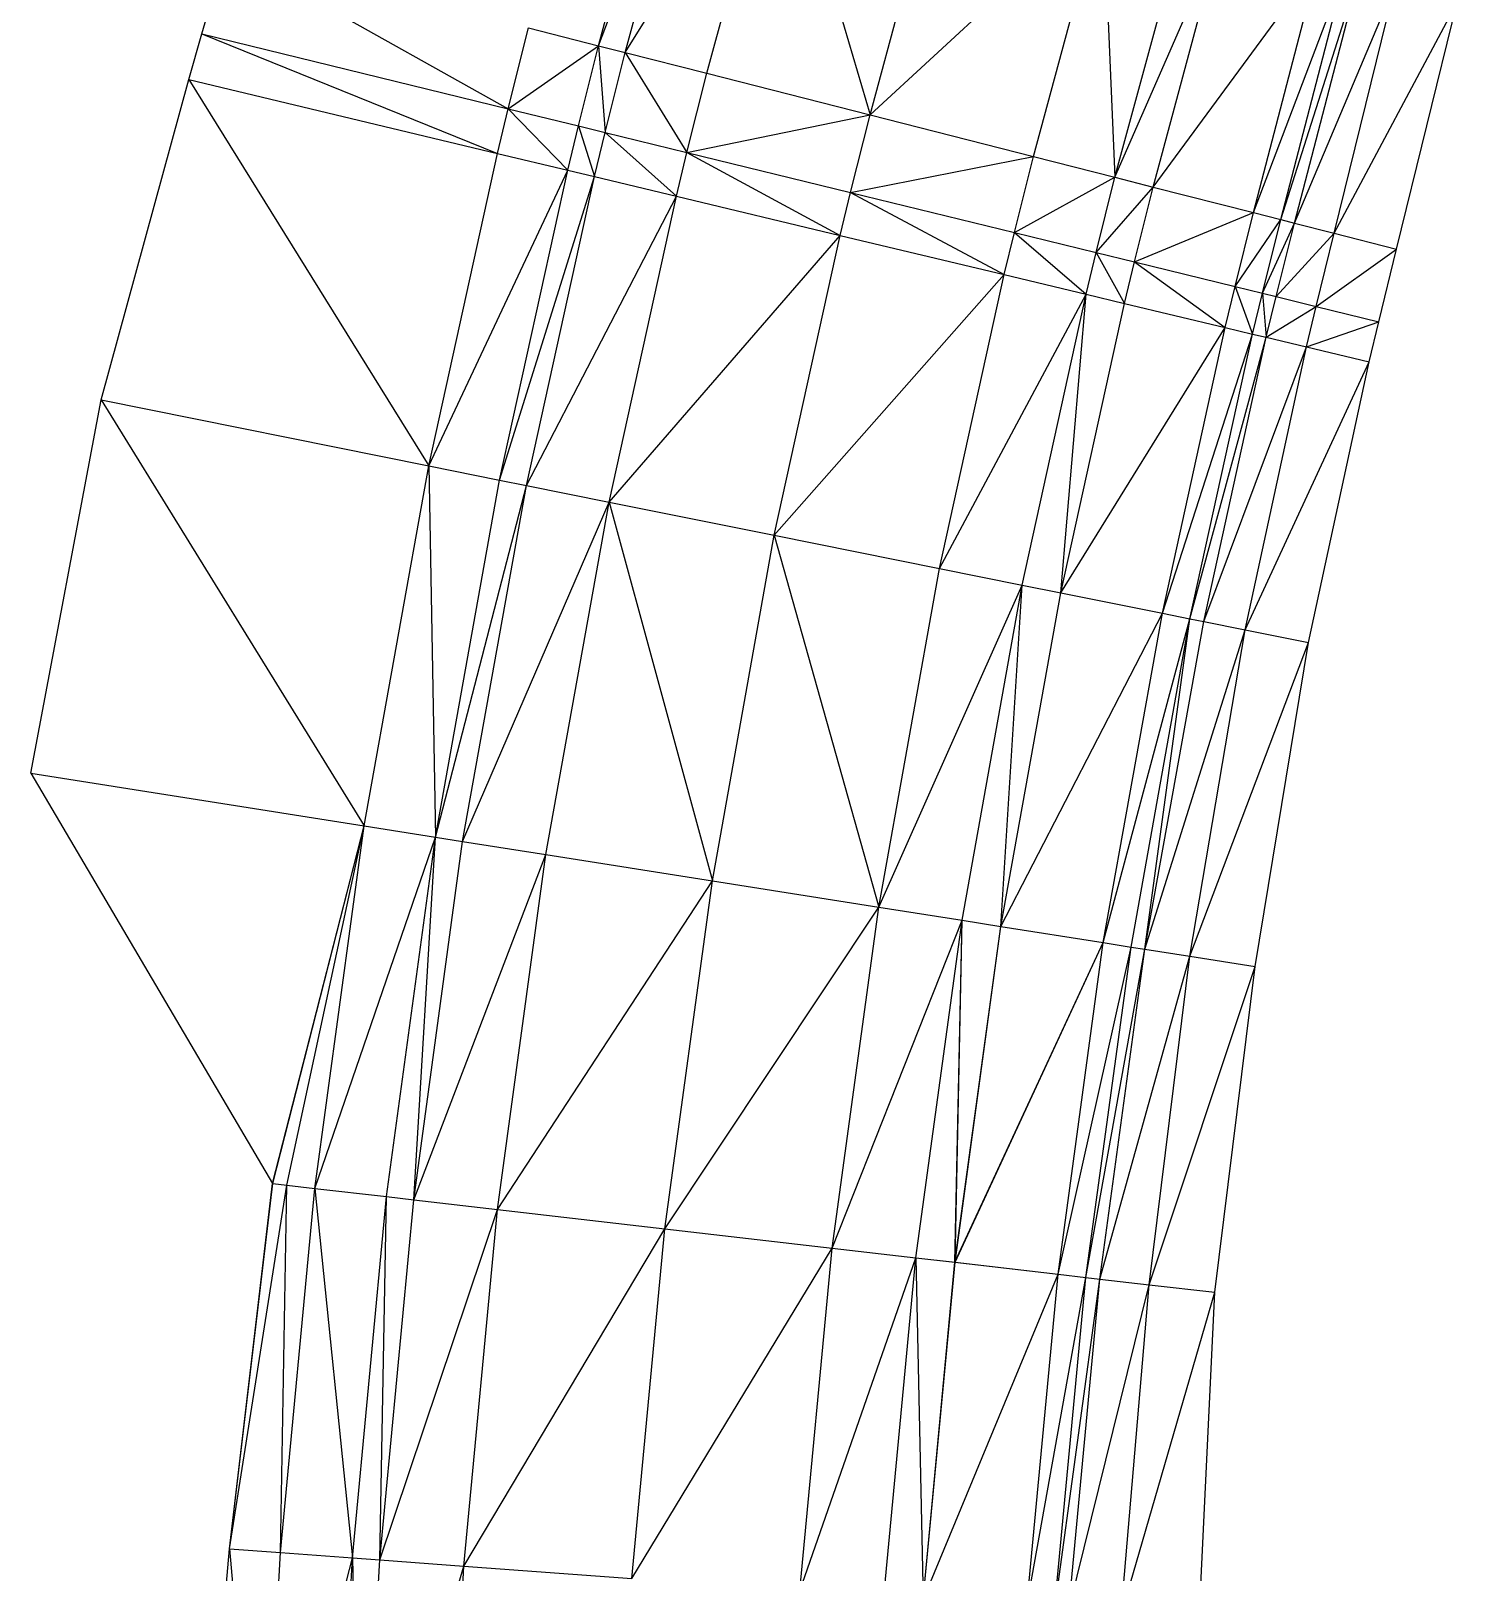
# Model space of a CAD drawing. Extents: x 2195426 to 2196998, y 328445 to 330532.
# Drawn here: x 2195425.7 to 2195527.2, y 330120 to 330229.7 of the extents above; entities that cross this region are included whole.
import ezdxf

# ---------------------------------------------------------------- set-up
doc = ezdxf.new("R2010")
doc.units = 0
for name, color, linetype in [('LS-CUTFILL', 5, 'CONTINUOUS'), ('LS-TIN-BOTTOM', 1, 'CONTINUOUS'), ('LS-TIN-TOP', 3, 'CONTINUOUS')]:
    doc.layers.add(name, color=color, linetype=linetype)

msp = doc.modelspace()

# ---------------------------------------------------------------- linework, layer by layer
at = {"layer": 'LS-CUTFILL'}
for p, q in [((2195449.422072, 330173.130391), (2195449.42209, 330173.130461)), ((2195442.892376, 330147.469224), (2195442.858289, 330147.473474)), ((2195442.881811, 330147.674578), (2195442.8818, 330147.6746)), ((2195442.922249, 330147.831968), (2195442.922233, 330147.83197))]:
    msp.add_line(p, q, dxfattribs=at)
at = {"layer": 'LS-TIN-BOTTOM'}
for p, q in [((2195466.102, 330228.6789, 1178.9256), (2195471.3071, 330247.9285, 1178.9737)), ((2195466.102, 330228.6789, 1178.9256), (2195473.2119, 330247.3775, 1179.3662)), ((2195467.9953, 330228.1965, 1179.3123), (2195473.2119, 330247.3775, 1179.3662)), ((2195467.9953, 330228.1965, 1179.3123), (2195478.9755, 330245.71, 1179.3184)), ((2195473.8096, 330226.7152, 1179.2441), (2195478.9755, 330245.71, 1179.3184)), ((2195478.9755, 330245.71, 1179.3184), (2195485.4381, 330223.7527, 1178.8193)), ((2195485.4381, 330223.7527, 1178.8193), (2195490.5027, 330242.375, 1178.9346)), ((2195485.4381, 330223.7527, 1178.8193), (2195502.03, 330239.04, 1178.5508)), ((2195497.0667, 330220.7901, 1178.3945), (2195502.03, 330239.04, 1178.5508)), ((2195502.03, 330239.04, 1178.5508), (2195502.881, 330219.3088, 1178.0372)), ((2195502.881, 330219.3088, 1178.0372), (2195507.7937, 330237.3725, 1178.2142)), ((2195502.881, 330219.3088, 1178.0372), (2195510.428, 330236.6103, 1177.6712)), ((2195505.5936, 330218.6178, 1177.483), (2195510.428, 330236.6103, 1177.6712)), ((2195437.8588, 330229.5255, 1173.3804), (2195439.5918, 330235.4328, 1173.4645)), ((2195439.5918, 330235.4328, 1173.4645), (2195459.6808, 330224.1862, 1177.8736)), ((2195505.5936, 330218.6178, 1177.483), (2195517.3758, 330234.6002, 1176.2399)), ((2195512.7505, 330216.7944, 1176.0215), (2195517.3758, 330234.6002, 1176.2399)), ((2195512.7505, 330216.7944, 1176.0215), (2195519.297, 330234.0444, 1175.6399)), ((2195514.6885, 330216.3007, 1175.4215), (2195519.297, 330234.0444, 1175.6399)), ((2195514.6885, 330216.3007, 1175.4215), (2195520.2577, 330233.7664, 1175.6399)), ((2195515.6576, 330216.0538, 1175.4215), (2195520.2577, 330233.7664, 1175.6399)), ((2195515.6576, 330216.0538, 1175.4215), (2195522.8415, 330233.0189, 1178.8677)), ((2195518.481, 330215.3345, 1178.9178), (2195522.8415, 330233.0189, 1178.8677)), ((2195518.481, 330215.3345, 1178.9178), (2195527.2464, 330231.7445, 1181.619)), ((2195522.9355, 330214.1997, 1181.6759), (2195527.2464, 330231.7445, 1181.619)), ((2195459.6808, 330224.1862, 1177.8736), (2195461.1197, 330229.9482, 1177.9077)), ((2195461.1197, 330229.9482, 1177.9077), (2195466.102, 330228.6789, 1178.9256)), ((2195436.923, 330226.2648, 1173.3331), (2195437.8588, 330229.5255, 1173.3804)), ((2195437.8588, 330229.5255, 1173.3804), (2195458.9117, 330221.0066, 1177.8548)), ((2195437.8588, 330229.5255, 1173.3804), (2195459.6808, 330224.1862, 1177.8736)), ((2195459.6808, 330224.1862, 1177.8736), (2195466.102, 330228.6789, 1178.9256)), ((2195464.675, 330222.9643, 1178.8916), (2195466.102, 330228.6789, 1178.9256)), ((2195466.102, 330228.6789, 1178.9256), (2195466.5728, 330222.5, 1179.2783)), ((2195466.102, 330228.6789, 1178.9256), (2195467.9953, 330228.1965, 1179.3123)), ((2195466.5728, 330222.5, 1179.2783), (2195467.9953, 330228.1965, 1179.3123)), ((2195467.9953, 330228.1965, 1179.3123), (2195472.4009, 330221.074, 1179.21)), ((2195467.9953, 330228.1965, 1179.3123), (2195473.8096, 330226.7152, 1179.2441)), ((2195472.4009, 330221.074, 1179.21), (2195473.8096, 330226.7152, 1179.2441)), ((2195473.8096, 330226.7152, 1179.2441), (2195485.4381, 330223.7527, 1178.8193)), ((2195430.6856, 330203.4538, 1172.9881), (2195436.923, 330226.2648, 1173.3331)), ((2195436.923, 330226.2648, 1173.3331), (2195454.0196, 330198.7652, 1177.7481)), ((2195436.923, 330226.2648, 1173.3331), (2195458.9117, 330221.0066, 1177.8548)), ((2195458.9117, 330221.0066, 1177.8548), (2195459.6808, 330224.1862, 1177.8736)), ((2195459.6808, 330224.1862, 1177.8736), (2195463.9122, 330219.8108, 1178.8728)), ((2195459.6808, 330224.1862, 1177.8736), (2195464.675, 330222.9643, 1178.8916)), ((2195472.4009, 330221.074, 1179.21), (2195485.4381, 330223.7527, 1178.8193)), ((2195484.057, 330218.2221, 1178.7852), (2195485.4381, 330223.7527, 1178.8193)), ((2195485.4381, 330223.7527, 1178.8193), (2195497.0667, 330220.7901, 1178.3945)), ((2195463.9122, 330219.8108, 1178.8728), (2195464.675, 330222.9643, 1178.8916)), ((2195464.675, 330222.9643, 1178.8916), (2195465.8124, 330219.3564, 1179.2595)), ((2195464.675, 330222.9643, 1178.8916), (2195466.5728, 330222.5, 1179.2783)), ((2195465.8124, 330219.3564, 1179.2595), (2195466.5728, 330222.5, 1179.2783)), ((2195466.5728, 330222.5, 1179.2783), (2195471.6479, 330217.961, 1179.1913)), ((2195466.5728, 330222.5, 1179.2783), (2195472.4009, 330221.074, 1179.21)), ((2195454.0196, 330198.7652, 1177.7481), (2195458.9117, 330221.0066, 1177.8548)), ((2195458.9117, 330221.0066, 1177.8548), (2195463.9122, 330219.8108, 1178.8728)), ((2195471.6479, 330217.961, 1179.1913), (2195472.4009, 330221.074, 1179.21)), ((2195472.4009, 330221.074, 1179.21), (2195483.3187, 330215.1701, 1178.7665)), ((2195472.4009, 330221.074, 1179.21), (2195484.057, 330218.2221, 1178.7852)), ((2195454.0196, 330198.7652, 1177.7481), (2195463.9122, 330219.8108, 1178.8728)), ((2195459.0603, 330197.7524, 1178.7661), (2195463.9122, 330219.8108, 1178.8728)), ((2195463.9122, 330219.8108, 1178.8728), (2195465.8124, 330219.3564, 1179.2595)), ((2195484.057, 330218.2221, 1178.7852), (2195497.0667, 330220.7901, 1178.3945)), ((2195495.7133, 330215.3701, 1178.3604), (2195497.0667, 330220.7901, 1178.3945)), ((2195497.0667, 330220.7901, 1178.3945), (2195502.881, 330219.3088, 1178.0372)), ((2195459.0603, 330197.7524, 1178.7661), (2195465.8124, 330219.3564, 1179.2595)), ((2195460.9758, 330197.3675, 1179.1528), (2195465.8124, 330219.3564, 1179.2595)), ((2195465.8124, 330219.3564, 1179.2595), (2195471.6479, 330217.961, 1179.1913)), ((2195495.7133, 330215.3701, 1178.3604), (2195502.881, 330219.3088, 1178.0372)), ((2195501.5414, 330213.9441, 1178.0032), (2195502.881, 330219.3088, 1178.0372)), ((2195502.881, 330219.3088, 1178.0372), (2195505.5936, 330218.6178, 1177.483)), ((2195460.9758, 330197.3675, 1179.1528), (2195471.6479, 330217.961, 1179.1913)), ((2195466.8583, 330196.1855, 1179.0846), (2195471.6479, 330217.961, 1179.1913)), ((2195471.6479, 330217.961, 1179.1913), (2195483.3187, 330215.1701, 1178.7665)), ((2195483.3187, 330215.1701, 1178.7665), (2195484.057, 330218.2221, 1178.7852)), ((2195484.057, 330218.2221, 1178.7852), (2195494.9898, 330212.3792, 1178.3417)), ((2195484.057, 330218.2221, 1178.7852), (2195495.7133, 330215.3701, 1178.3604)), ((2195501.5414, 330213.9441, 1178.0032), (2195505.5936, 330218.6178, 1177.483)), ((2195504.2604, 330213.2789, 1177.4489), (2195505.5936, 330218.6178, 1177.483)), ((2195505.5936, 330218.6178, 1177.483), (2195512.7505, 330216.7944, 1176.0215)), ((2195504.2604, 330213.2789, 1177.4489), (2195512.7505, 330216.7944, 1176.0215)), ((2195511.4343, 330211.5236, 1175.9875), (2195512.7505, 330216.7944, 1176.0215)), ((2195512.7505, 330216.7944, 1176.0215), (2195514.6885, 330216.3007, 1175.4215)), ((2195511.4343, 330211.5236, 1175.9875), (2195514.6885, 330216.3007, 1175.4215)), ((2195513.377, 330211.0483, 1175.3875), (2195514.6885, 330216.3007, 1175.4215)), ((2195513.377, 330211.0483, 1175.3875), (2195515.6576, 330216.0538, 1175.4215)), ((2195514.3483, 330210.8106, 1175.3875), (2195515.6576, 330216.0538, 1175.4215)), ((2195514.6885, 330216.3007, 1175.4215), (2195515.6576, 330216.0538, 1175.4215)), ((2195515.6576, 330216.0538, 1175.4215), (2195518.481, 330215.3345, 1178.9178)), ((2195466.8583, 330196.1855, 1179.0846), (2195483.3187, 330215.1701, 1178.7665)), ((2195478.623, 330193.8216, 1178.6598), (2195483.3187, 330215.1701, 1178.7665)), ((2195483.3187, 330215.1701, 1178.7665), (2195494.9898, 330212.3792, 1178.3417)), ((2195494.9898, 330212.3792, 1178.3417), (2195495.7133, 330215.3701, 1178.3604)), ((2195495.7133, 330215.3701, 1178.3604), (2195500.8252, 330210.9837, 1177.9844)), ((2195495.7133, 330215.3701, 1178.3604), (2195501.5414, 330213.9441, 1178.0032)), ((2195514.3483, 330210.8106, 1175.3875), (2195518.481, 330215.3345, 1178.9178)), ((2195517.1945, 330210.1142, 1178.9036), (2195518.481, 330215.3345, 1178.9178)), ((2195518.481, 330215.3345, 1178.9178), (2195522.9355, 330214.1997, 1181.6759)), ((2195500.8252, 330210.9837, 1177.9844), (2195501.5414, 330213.9441, 1178.0032)), ((2195501.5414, 330213.9441, 1178.0032), (2195503.5477, 330210.3327, 1177.4302)), ((2195501.5414, 330213.9441, 1178.0032), (2195504.2604, 330213.2789, 1177.4489)), ((2195503.5477, 330210.3327, 1177.4302), (2195504.2604, 330213.2789, 1177.4489)), ((2195504.2604, 330213.2789, 1177.4489), (2195510.7307, 330208.615, 1175.9687)), ((2195504.2604, 330213.2789, 1177.4489), (2195511.4343, 330211.5236, 1175.9875)), ((2195517.1945, 330210.1142, 1178.9036), (2195522.9355, 330214.1997, 1181.6759)), ((2195521.6598, 330209.0217, 1181.6618), (2195522.9355, 330214.1997, 1181.6759)), ((2195478.623, 330193.8216, 1178.6598), (2195494.9898, 330212.3792, 1178.3417)), ((2195490.388, 330191.4577, 1178.235), (2195494.9898, 330212.3792, 1178.3417)), ((2195494.9898, 330212.3792, 1178.3417), (2195500.8252, 330210.9837, 1177.9844)), ((2195510.7307, 330208.615, 1175.9687), (2195511.4343, 330211.5236, 1175.9875)), ((2195511.4343, 330211.5236, 1175.9875), (2195512.6758, 330208.1499, 1175.3687)), ((2195511.4343, 330211.5236, 1175.9875), (2195513.377, 330211.0483, 1175.3875)), ((2195512.6758, 330208.1499, 1175.3687), (2195513.377, 330211.0483, 1175.3875)), ((2195513.377, 330211.0483, 1175.3875), (2195513.6484, 330207.9173, 1175.3687)), ((2195513.377, 330211.0483, 1175.3875), (2195514.3483, 330210.8106, 1175.3875)), ((2195490.388, 330191.4577, 1178.235), (2195500.8252, 330210.9837, 1177.9844)), ((2195496.2704, 330190.2757, 1177.8777), (2195500.8252, 330210.9837, 1177.9844)), ((2195499.0148, 330189.7243, 1177.3235), (2195500.8252, 330210.9837, 1177.9844)), ((2195499.0148, 330189.7243, 1177.3235), (2195503.5477, 330210.3327, 1177.4302)), ((2195500.8252, 330210.9837, 1177.9844), (2195503.5477, 330210.3327, 1177.4302)), ((2195503.5477, 330210.3327, 1177.4302), (2195510.7307, 330208.615, 1175.9687)), ((2195513.6484, 330207.9173, 1175.3687), (2195514.3483, 330210.8106, 1175.3875)), ((2195513.6484, 330207.9173, 1175.3687), (2195517.1945, 330210.1142, 1178.9036)), ((2195514.3483, 330210.8106, 1175.3875), (2195517.1945, 330210.1142, 1178.9036)), ((2195516.5085, 330207.2333, 1178.8976), (2195517.1945, 330210.1142, 1178.9036)), ((2195517.1945, 330210.1142, 1178.9036), (2195521.6598, 330209.0217, 1181.6618)), ((2195516.5085, 330207.2333, 1178.8976), (2195521.6598, 330209.0217, 1181.6618)), ((2195520.9796, 330206.1642, 1181.6559), (2195521.6598, 330209.0217, 1181.6618)), ((2195499.0148, 330189.7243, 1177.3235), (2195510.7307, 330208.615, 1175.9687)), ((2195506.2555, 330188.2694, 1175.862), (2195510.7307, 330208.615, 1175.9687)), ((2195506.2555, 330188.2694, 1175.862), (2195512.6758, 330208.1499, 1175.3687)), ((2195508.2163, 330187.8754, 1175.262), (2195512.6758, 330208.1499, 1175.3687)), ((2195508.2163, 330187.8754, 1175.262), (2195513.6484, 330207.9173, 1175.3687)), ((2195509.1967, 330187.6784, 1175.262), (2195513.6484, 330207.9173, 1175.3687)), ((2195510.7307, 330208.615, 1175.9687), (2195512.6758, 330208.1499, 1175.3687)), ((2195512.6758, 330208.1499, 1175.3687), (2195513.6484, 330207.9173, 1175.3687)), ((2195513.6484, 330207.9173, 1175.3687), (2195516.5085, 330207.2333, 1178.8976)), ((2195509.1967, 330187.6784, 1175.262), (2195516.5085, 330207.2333, 1178.8976)), ((2195512.1608, 330187.0828, 1178.89), (2195516.5085, 330207.2333, 1178.8976)), ((2195516.5085, 330207.2333, 1178.8976), (2195520.9796, 330206.1642, 1181.6559)), ((2195512.1608, 330187.0828, 1178.89), (2195520.9796, 330206.1642, 1181.6559)), ((2195516.668, 330186.1772, 1181.6484), (2195520.9796, 330206.1642, 1181.6559)), ((2195425.6806, 330176.8797, 1172.8777), (2195430.6856, 330203.4538, 1172.9881)), ((2195430.6856, 330203.4538, 1172.9881), (2195449.4221, 330173.1305, 1177.6848)), ((2195430.6856, 330203.4538, 1172.9881), (2195454.0196, 330198.7652, 1177.7481)), ((2195449.4221, 330173.1305, 1177.6848), (2195454.0196, 330198.7652, 1177.7481)), ((2195454.0196, 330198.7652, 1177.7481), (2195454.5006, 330172.3285, 1178.7028)), ((2195454.0196, 330198.7652, 1177.7481), (2195459.0603, 330197.7524, 1178.7661)), ((2195454.5006, 330172.3285, 1178.7028), (2195459.0603, 330197.7524, 1178.7661)), ((2195454.5006, 330172.3285, 1178.7028), (2195460.9758, 330197.3675, 1179.1528)), ((2195456.4306, 330172.0237, 1179.0895), (2195460.9758, 330197.3675, 1179.1528)), ((2195459.0603, 330197.7524, 1178.7661), (2195460.9758, 330197.3675, 1179.1528)), ((2195460.9758, 330197.3675, 1179.1528), (2195466.8583, 330196.1855, 1179.0846)), ((2195456.4306, 330172.0237, 1179.0895), (2195466.8583, 330196.1855, 1179.0846)), ((2195462.3571, 330171.0878, 1179.0213), (2195466.8583, 330196.1855, 1179.0846)), ((2195466.8583, 330196.1855, 1179.0846), (2195474.2101, 330169.216, 1178.5965)), ((2195466.8583, 330196.1855, 1179.0846), (2195478.623, 330193.8216, 1178.6598)), ((2195474.2101, 330169.216, 1178.5965), (2195478.623, 330193.8216, 1178.6598)), ((2195478.623, 330193.8216, 1178.6598), (2195486.0633, 330167.3442, 1178.1717)), ((2195478.623, 330193.8216, 1178.6598), (2195490.388, 330191.4577, 1178.235)), ((2195486.0633, 330167.3442, 1178.1717), (2195490.388, 330191.4577, 1178.235)), ((2195490.388, 330191.4577, 1178.235), (2195496.2704, 330190.2757, 1177.8777)), ((2195486.0633, 330167.3442, 1178.1717), (2195496.2704, 330190.2757, 1177.8777)), ((2195491.9899, 330166.4083, 1177.8144), (2195496.2704, 330190.2757, 1177.8777)), ((2195494.7549, 330165.9716, 1177.2602), (2195496.2704, 330190.2757, 1177.8777)), ((2195496.2704, 330190.2757, 1177.8777), (2195499.0148, 330189.7243, 1177.3235)), ((2195494.7549, 330165.9716, 1177.2602), (2195499.0148, 330189.7243, 1177.3235)), ((2195499.0148, 330189.7243, 1177.3235), (2195506.2555, 330188.2694, 1175.862)), ((2195494.7549, 330165.9716, 1177.2602), (2195506.2555, 330188.2694, 1175.862)), ((2195502.0499, 330164.8196, 1175.7987), (2195506.2555, 330188.2694, 1175.862)), ((2195506.2555, 330188.2694, 1175.862), (2195508.2163, 330187.8754, 1175.262)), ((2195502.0499, 330164.8196, 1175.7987), (2195508.2163, 330187.8754, 1175.262)), ((2195504.0255, 330164.5076, 1175.1987), (2195508.2163, 330187.8754, 1175.262)), ((2195505.0132, 330164.3516, 1175.1987), (2195508.2163, 330187.8754, 1175.262)), ((2195505.0132, 330164.3516, 1175.1987), (2195509.1967, 330187.6784, 1175.262)), ((2195505.0132, 330164.3516, 1175.1987), (2195512.1608, 330187.0828, 1178.89)), ((2195508.1992, 330163.8485, 1179.0693), (2195512.1608, 330187.0828, 1178.89)), ((2195508.2163, 330187.8754, 1175.262), (2195509.1967, 330187.6784, 1175.262)), ((2195509.1967, 330187.6784, 1175.262), (2195512.1608, 330187.0828, 1178.89)), ((2195512.1608, 330187.0828, 1178.89), (2195516.668, 330186.1772, 1181.6484)), ((2195508.1992, 330163.8485, 1179.0693), (2195516.668, 330186.1772, 1181.6484)), ((2195512.862, 330163.1122, 1181.9016), (2195516.668, 330186.1772, 1181.6484)), ((2195425.6806, 330176.8797, 1172.8777), (2195442.8818, 330147.6746, 1177.1049)), ((2195425.6806, 330176.8797, 1172.8777), (2195449.4221, 330173.1305, 1177.6848)), ((2195442.8818, 330147.6746, 1177.1049), (2195449.4221, 330173.1305, 1177.6848)), ((2195442.9162, 330147.6706, 1177.0841), (2195449.4221, 330173.1305, 1177.6848)), ((2195443.9096, 330147.5559, 1177.0841), (2195449.4221, 330173.1305, 1177.6848)), ((2195445.8964, 330147.3265, 1177.6841), (2195449.4221, 330173.1305, 1177.6848)), ((2195449.4221, 330173.1305, 1177.6848), (2195454.5006, 330172.3285, 1178.7028)), ((2195445.8964, 330147.3265, 1177.6841), (2195454.5006, 330172.3285, 1178.7028)), ((2195451.004, 330146.7367, 1178.7021), (2195454.5006, 330172.3285, 1178.7028)), ((2195452.9449, 330146.5126, 1179.0888), (2195454.5006, 330172.3285, 1178.7028)), ((2195452.9449, 330146.5126, 1179.0888), (2195456.4306, 330172.0237, 1179.0895)), ((2195454.5006, 330172.3285, 1178.7028), (2195456.4306, 330172.0237, 1179.0895)), ((2195456.4306, 330172.0237, 1179.0895), (2195462.3571, 330171.0878, 1179.0213)), ((2195452.9449, 330146.5126, 1179.0888), (2195462.3571, 330171.0878, 1179.0213)), ((2195458.9053, 330145.8244, 1179.0206), (2195462.3571, 330171.0878, 1179.0213)), ((2195462.3571, 330171.0878, 1179.0213), (2195474.2101, 330169.216, 1178.5965)), ((2195458.9053, 330145.8244, 1179.0206), (2195474.2101, 330169.216, 1178.5965)), ((2195470.826, 330144.4479, 1178.5958), (2195474.2101, 330169.216, 1178.5965)), ((2195474.2101, 330169.216, 1178.5965), (2195486.0633, 330167.3442, 1178.1717)), ((2195470.826, 330144.4479, 1178.5958), (2195486.0633, 330167.3442, 1178.1717)), ((2195482.7469, 330143.0715, 1178.171), (2195486.0633, 330167.3442, 1178.1717)), ((2195486.0633, 330167.3442, 1178.1717), (2195491.9899, 330166.4083, 1177.8144)), ((2195482.7469, 330143.0715, 1178.171), (2195491.9899, 330166.4083, 1177.8144)), ((2195488.7073, 330142.3832, 1177.8137), (2195491.9899, 330166.4083, 1177.8144)), ((2195491.4881, 330142.0621, 1177.2595), (2195491.9899, 330166.4083, 1177.8144)), ((2195491.9899, 330166.4083, 1177.8144), (2195494.7549, 330165.9716, 1177.2602)), ((2195491.4881, 330142.0621, 1177.2595), (2195494.7549, 330165.9716, 1177.2602)), ((2195494.7549, 330165.9716, 1177.2602), (2195502.0499, 330164.8196, 1175.7987)), ((2195491.4881, 330142.0621, 1177.2595), (2195502.0499, 330164.8196, 1175.7987)), ((2195498.8248, 330141.215, 1175.798), (2195502.0499, 330164.8196, 1175.7987)), ((2195498.8248, 330141.215, 1175.798), (2195504.0255, 330164.5076, 1175.1987)), ((2195500.8116, 330140.9856, 1175.198), (2195504.0255, 330164.5076, 1175.1987)), ((2195500.8116, 330140.9856, 1175.198), (2195505.0132, 330164.3516, 1175.1987)), ((2195501.805, 330140.8709, 1175.198), (2195505.0132, 330164.3516, 1175.1987)), ((2195501.805, 330140.8709, 1175.198), (2195508.1992, 330163.8485, 1179.0693)), ((2195502.0499, 330164.8196, 1175.7987), (2195504.0255, 330164.5076, 1175.1987)), ((2195504.0255, 330164.5076, 1175.1987), (2195505.0132, 330164.3516, 1175.1987)), ((2195505.0132, 330164.3516, 1175.1987), (2195508.1992, 330163.8485, 1179.0693)), ((2195505.3023, 330140.4671, 1179.4227), (2195508.1992, 330163.8485, 1179.0693)), ((2195508.1992, 330163.8485, 1179.0693), (2195512.862, 330163.1122, 1181.9016)), ((2195505.3023, 330140.4671, 1179.4227), (2195512.862, 330163.1122, 1181.9016)), ((2195509.9864, 330139.9262, 1182.2518), (2195512.862, 330163.1122, 1181.9016)), ((2195439.8393, 330121.663, 1177.0223), (2195442.8818, 330147.6746, 1177.1049)), ((2195439.8393, 330121.663, 1177.0223), (2195442.9162, 330147.6706, 1177.0841)), ((2195439.8393, 330121.663, 1177.0223), (2195443.9096, 330147.5559, 1177.0841)), ((2195442.8818, 330147.6746, 1177.1049), (2195442.9162, 330147.6706, 1177.0841)), ((2195442.9162, 330147.6706, 1177.0841), (2195443.9096, 330147.5559, 1177.0841)), ((2195443.4487, 330121.398, 1177.7461), (2195443.9096, 330147.5559, 1177.0841)), ((2195443.9096, 330147.5559, 1177.0841), (2195445.8964, 330147.3265, 1177.6841)), ((2195443.4487, 330121.398, 1177.7461), (2195445.8964, 330147.3265, 1177.6841)), ((2195445.8964, 330147.3265, 1177.6841), (2195448.5764, 330121.0215, 1178.7641)), ((2195445.8964, 330147.3265, 1177.6841), (2195451.004, 330146.7367, 1178.7021)), ((2195448.5764, 330121.0215, 1178.7641), (2195451.004, 330146.7367, 1178.7021)), ((2195450.525, 330120.8785, 1179.1507), (2195451.004, 330146.7367, 1178.7021)), ((2195450.525, 330120.8785, 1179.1507), (2195452.9449, 330146.5126, 1179.0888)), ((2195451.004, 330146.7367, 1178.7021), (2195452.9449, 330146.5126, 1179.0888)), ((2195452.9449, 330146.5126, 1179.0888), (2195458.9053, 330145.8244, 1179.0206)), ((2195450.525, 330120.8785, 1179.1507), (2195458.9053, 330145.8244, 1179.0206)), ((2195456.5088, 330120.4391, 1179.0825), (2195458.9053, 330145.8244, 1179.0206)), ((2195458.9053, 330145.8244, 1179.0206), (2195470.826, 330144.4479, 1178.5958)), ((2195456.5088, 330120.4391, 1179.0825), (2195470.826, 330144.4479, 1178.5958)), ((2195468.4765, 330119.5604, 1178.6577), (2195470.826, 330144.4479, 1178.5958)), ((2195470.826, 330144.4479, 1178.5958), (2195482.7469, 330143.0715, 1178.171)), ((2195468.4765, 330119.5604, 1178.6577), (2195482.7469, 330143.0715, 1178.171)), ((2195480.4444, 330118.6817, 1178.2329), (2195482.7469, 330143.0715, 1178.171)), ((2195482.7469, 330143.0715, 1178.171), (2195488.7073, 330142.3832, 1177.8137)), ((2195480.4444, 330118.6817, 1178.2329), (2195488.7073, 330142.3832, 1177.8137)), ((2195486.4283, 330118.2423, 1177.8757), (2195488.7073, 330142.3832, 1177.8137)), ((2195488.7073, 330142.3832, 1177.8137), (2195489.22, 330118.0373, 1177.3214)), ((2195488.7073, 330142.3832, 1177.8137), (2195491.4881, 330142.0621, 1177.2595)), ((2195489.22, 330118.0373, 1177.3214), (2195491.4881, 330142.0621, 1177.2595)), ((2195491.4881, 330142.0621, 1177.2595), (2195498.8248, 330141.215, 1175.798)), ((2195489.22, 330118.0373, 1177.3214), (2195498.8248, 330141.215, 1175.798)), ((2195496.5857, 330117.4965, 1175.86), (2195498.8248, 330141.215, 1175.798)), ((2195496.5857, 330117.4965, 1175.86), (2195500.8116, 330140.9856, 1175.198)), ((2195498.5803, 330117.3501, 1175.26), (2195500.8116, 330140.9856, 1175.198)), ((2195498.5803, 330117.3501, 1175.26), (2195501.805, 330140.8709, 1175.198)), ((2195498.8248, 330141.215, 1175.798), (2195500.8116, 330140.9856, 1175.198)), ((2195499.5776, 330117.2769, 1175.26), (2195501.805, 330140.8709, 1175.198)), ((2195500.8116, 330140.9856, 1175.198), (2195501.805, 330140.8709, 1175.198)), ((2195501.805, 330140.8709, 1175.198), (2195505.3023, 330140.4671, 1179.4227)), ((2195499.5776, 330117.2769, 1175.26), (2195505.3023, 330140.4671, 1179.4227)), ((2195503.3234, 330117.0018, 1179.7671), (2195505.3023, 330140.4671, 1179.4227)), ((2195503.3234, 330117.0018, 1179.7671), (2195509.9864, 330139.9262, 1182.2518)), ((2195505.3023, 330140.4671, 1179.4227), (2195509.9864, 330139.9262, 1182.2518)), ((2195508.8723, 330116.5944, 1183.1053), (2195509.9864, 330139.9262, 1182.2518)), ((2195437.494, 330095.5353, 1176.9524), (2195439.8393, 330121.663, 1177.0223)), ((2195439.8393, 330121.663, 1177.0223), (2195442.0831, 330095.3901, 1177.8707)), ((2195439.8393, 330121.663, 1177.0223), (2195443.4487, 330121.398, 1177.7461)), ((2195442.0831, 330095.3901, 1177.8707), (2195443.4487, 330121.398, 1177.7461)), ((2195442.0831, 330095.3901, 1177.8707), (2195448.5764, 330121.0215, 1178.7641)), ((2195443.4487, 330121.398, 1177.7461), (2195448.5764, 330121.0215, 1178.7641)), ((2195447.222, 330095.2275, 1178.8886), (2195448.5764, 330121.0215, 1178.7641)), ((2195448.5764, 330121.0215, 1178.7641), (2195449.1749, 330095.1657, 1179.2753)), ((2195448.5764, 330121.0215, 1178.7641), (2195450.525, 330120.8785, 1179.1507)), ((2195449.1749, 330095.1657, 1179.2753), (2195450.525, 330120.8785, 1179.1507)), ((2195449.1749, 330095.1657, 1179.2753), (2195456.5088, 330120.4391, 1179.0825)), ((2195450.525, 330120.8785, 1179.1507), (2195456.5088, 330120.4391, 1179.0825)), ((2195455.1719, 330094.976, 1179.2071), (2195456.5088, 330120.4391, 1179.0825)), ((2195456.5088, 330120.4391, 1179.0825), (2195468.4765, 330119.5604, 1178.6577))]:
    msp.add_line(p, q, dxfattribs=at)
at = {"layer": 'LS-TIN-TOP'}
for p, q in [((2195466.101997, 330228.678868, 1171.033483), (2195471.307148, 330247.928521, 1171.113642)), ((2195466.101997, 330228.678868, 1171.033483), (2195473.211881, 330247.377455, 1171.767773)), ((2195467.995346, 330228.196507, 1171.677939), (2195473.211881, 330247.377455, 1171.767773)), ((2195467.995346, 330228.196507, 1171.677939), (2195478.975512, 330245.709954, 1171.688103)), ((2195473.809623, 330226.715229, 1171.564208), (2195478.975512, 330245.709954, 1171.688103)), ((2195478.975512, 330245.709954, 1171.688103), (2195485.43808, 330223.752698, 1170.856213)), ((2195485.43808, 330223.752698, 1170.856213), (2195490.502677, 330242.37498, 1171.048429)), ((2195485.43808, 330223.752698, 1170.856213), (2195502.030035, 330239.039951, 1170.408744)), ((2195497.06673, 330220.790117, 1170.148208), (2195502.030035, 330239.039951, 1170.408744)), ((2195502.030035, 330239.039951, 1170.408744), (2195502.881007, 330219.308839, 1169.552802)), ((2195502.881007, 330219.308839, 1169.552802), (2195507.793666, 330237.37245, 1169.847708)), ((2195502.881007, 330219.308839, 1169.552802), (2195510.428029, 330236.610291, 1168.942716)), ((2195505.593603, 330218.617763, 1168.629052), (2195510.428029, 330236.610291, 1168.942716)), ((2195437.858772, 330229.525498, 1161.791476), (2195439.591751, 330235.432768, 1161.931643)), ((2195439.591751, 330235.432768, 1161.931643), (2195459.680824, 330224.186246, 1169.280057)), ((2195505.593603, 330218.617763, 1168.629052), (2195517.375838, 330234.600191, 1166.557163)), ((2195512.750453, 330216.794444, 1166.19331), (2195517.375838, 330234.600191, 1166.557163)), ((2195512.750453, 330216.794444, 1166.19331), (2195519.297049, 330234.044357, 1165.557163)), ((2195514.688545, 330216.300684, 1165.19331), (2195519.297049, 330234.044357, 1165.557163)), ((2195514.688545, 330216.300684, 1165.19331), (2195520.257654, 330233.76644, 1165.557163)), ((2195515.657592, 330216.053805, 1165.19331), (2195520.257654, 330233.76644, 1165.557163)), ((2195515.657592, 330216.053805, 1165.19331), (2195522.841548, 330233.018883, 1170.936885)), ((2195518.480982, 330215.334502, 1171.020463), (2195522.841548, 330233.018883, 1170.936885)), ((2195518.480982, 330215.334502, 1171.020463), (2195527.246362, 330231.744507, 1175.522342)), ((2195522.935468, 330214.199652, 1175.617237), (2195527.246362, 330231.744507, 1175.522342)), ((2195459.680824, 330224.186246, 1169.280057), (2195461.119658, 330229.948197, 1169.336831)), ((2195461.119658, 330229.948197, 1169.336831), (2195466.101997, 330228.678868, 1171.033483)), ((2195436.922982, 330226.264848, 1161.712565), (2195437.858772, 330229.525498, 1161.791476)), ((2195437.858772, 330229.525498, 1161.791476), (2195458.911673, 330221.006632, 1169.248783)), ((2195437.858772, 330229.525498, 1161.791476), (2195459.680824, 330224.186246, 1169.280057)), ((2195459.680824, 330224.186246, 1169.280057), (2195466.101997, 330228.678868, 1171.033483)), ((2195464.674998, 330222.96431, 1170.976709), (2195466.101997, 330228.678868, 1171.033483)), ((2195466.101997, 330228.678868, 1171.033483), (2195466.572844, 330222.49996, 1171.621165)), ((2195466.101997, 330228.678868, 1171.033483), (2195467.995346, 330228.196507, 1171.677939)), ((2195466.572844, 330222.49996, 1171.621165), (2195467.995346, 330228.196507, 1171.677939)), ((2195467.995346, 330228.196507, 1171.677939), (2195472.400931, 330221.073988, 1171.507433)), ((2195467.995346, 330228.196507, 1171.677939), (2195473.809623, 330226.715229, 1171.564208)), ((2195472.400931, 330221.073988, 1171.507433), (2195473.809623, 330226.715229, 1171.564208)), ((2195473.809623, 330226.715229, 1171.564208), (2195485.43808, 330223.752698, 1170.856213)), ((2195430.685628, 330203.453778, 1161.137537), (2195436.922982, 330226.264848, 1161.712565)), ((2195436.922982, 330226.264848, 1161.712565), (2195454.019552, 330198.765249, 1169.07097)), ((2195436.922982, 330226.264848, 1161.712565), (2195458.911673, 330221.006632, 1169.248783)), ((2195458.911673, 330221.006632, 1169.248783), (2195459.680824, 330224.186246, 1169.280057)), ((2195459.680824, 330224.186246, 1169.280057), (2195463.912173, 330219.810849, 1170.945436)), ((2195459.680824, 330224.186246, 1169.280057), (2195464.674998, 330222.96431, 1170.976709)), ((2195472.400931, 330221.073988, 1171.507433), (2195485.43808, 330223.752698, 1170.856213)), ((2195484.057009, 330218.222068, 1170.799439), (2195485.43808, 330223.752698, 1170.856213)), ((2195485.43808, 330223.752698, 1170.856213), (2195497.06673, 330220.790117, 1170.148208)), ((2195463.912173, 330219.810849, 1170.945436), (2195464.674998, 330222.96431, 1170.976709)), ((2195464.674998, 330222.96431, 1170.976709), (2195465.812423, 330219.356437, 1171.589891)), ((2195464.674998, 330222.96431, 1170.976709), (2195466.572844, 330222.49996, 1171.621165)), ((2195465.812423, 330219.356437, 1171.589891), (2195466.572844, 330222.49996, 1171.621165)), ((2195466.572844, 330222.49996, 1171.621165), (2195471.647894, 330217.960985, 1171.47616)), ((2195466.572844, 330222.49996, 1171.621165), (2195472.400931, 330221.073988, 1171.507433)), ((2195454.019552, 330198.765249, 1169.07097), (2195458.911673, 330221.006632, 1169.248783)), ((2195458.911673, 330221.006632, 1169.248783), (2195463.912173, 330219.810849, 1170.945436)), ((2195471.647894, 330217.960985, 1171.47616), (2195472.400931, 330221.073988, 1171.507433)), ((2195472.400931, 330221.073988, 1171.507433), (2195483.318737, 330215.170104, 1170.768166)), ((2195472.400931, 330221.073988, 1171.507433), (2195484.057009, 330218.222068, 1170.799439)), ((2195454.019552, 330198.765249, 1169.07097), (2195463.912173, 330219.810849, 1170.945436)), ((2195459.06029, 330197.752403, 1170.767623), (2195463.912173, 330219.810849, 1170.945436)), ((2195463.912173, 330219.810849, 1170.945436), (2195465.812423, 330219.356437, 1171.589891)), ((2195484.057009, 330218.222068, 1170.799439), (2195497.06673, 330220.790117, 1170.148208)), ((2195495.713282, 330215.370101, 1170.091433), (2195497.06673, 330220.790117, 1170.148208)), ((2195497.06673, 330220.790117, 1170.148208), (2195502.881007, 330219.308839, 1169.552802)), ((2195459.06029, 330197.752403, 1170.767623), (2195465.812423, 330219.356437, 1171.589891)), ((2195460.975832, 330197.36751, 1171.412078), (2195465.812423, 330219.356437, 1171.589891)), ((2195465.812423, 330219.356437, 1171.589891), (2195471.647894, 330217.960985, 1171.47616)), ((2195495.713282, 330215.370101, 1170.091433), (2195502.881007, 330219.308839, 1169.552802)), ((2195501.541369, 330213.944129, 1169.496028), (2195502.881007, 330219.308839, 1169.552802)), ((2195502.881007, 330219.308839, 1169.552802), (2195505.593603, 330218.617763, 1168.629052)), ((2195460.975832, 330197.36751, 1171.412078), (2195471.647894, 330217.960985, 1171.47616)), ((2195466.858259, 330196.185543, 1171.298347), (2195471.647894, 330217.960985, 1171.47616)), ((2195471.647894, 330217.960985, 1171.47616), (2195483.318737, 330215.170104, 1170.768166)), ((2195483.318737, 330215.170104, 1170.768166), (2195484.057009, 330218.222068, 1170.799439)), ((2195484.057009, 330218.222068, 1170.799439), (2195494.989775, 330212.379176, 1170.06016)), ((2195484.057009, 330218.222068, 1170.799439), (2195495.713282, 330215.370101, 1170.091433)), ((2195501.541369, 330213.944129, 1169.496028), (2195505.593603, 330218.617763, 1168.629052)), ((2195504.260408, 330213.278856, 1168.572278), (2195505.593603, 330218.617763, 1168.629052)), ((2195505.593603, 330218.617763, 1168.629052), (2195512.750453, 330216.794444, 1166.19331)), ((2195504.260408, 330213.278856, 1168.572278), (2195512.750453, 330216.794444, 1166.19331)), ((2195511.434258, 330211.523613, 1166.136536), (2195512.750453, 330216.794444, 1166.19331)), ((2195512.750453, 330216.794444, 1166.19331), (2195514.688545, 330216.300684, 1165.19331)), ((2195511.434258, 330211.523613, 1166.136536), (2195514.688545, 330216.300684, 1165.19331)), ((2195513.376954, 330211.048289, 1165.136536), (2195514.688545, 330216.300684, 1165.19331)), ((2195513.376954, 330211.048289, 1165.136536), (2195515.657592, 330216.053805, 1165.19331)), ((2195514.348302, 330210.810628, 1165.136536), (2195515.657592, 330216.053805, 1165.19331)), ((2195514.688545, 330216.300684, 1165.19331), (2195515.657592, 330216.053805, 1165.19331)), ((2195515.657592, 330216.053805, 1165.19331), (2195518.480982, 330215.334502, 1171.020463)), ((2195466.858259, 330196.185543, 1171.298347), (2195483.318737, 330215.170104, 1170.768166)), ((2195478.623016, 330193.821628, 1170.590353), (2195483.318737, 330215.170104, 1170.768166)), ((2195483.318737, 330215.170104, 1170.768166), (2195494.989775, 330212.379176, 1170.06016)), ((2195494.989775, 330212.379176, 1170.06016), (2195495.713282, 330215.370101, 1170.091433)), ((2195495.713282, 330215.370101, 1170.091433), (2195500.825245, 330210.983724, 1169.464755)), ((2195495.713282, 330215.370101, 1170.091433), (2195501.541369, 330213.944129, 1169.496028)), ((2195514.348302, 330210.810628, 1165.136536), (2195518.480982, 330215.334502, 1171.020463)), ((2195517.194476, 330210.114248, 1170.996792), (2195518.480982, 330215.334502, 1171.020463)), ((2195518.480982, 330215.334502, 1171.020463), (2195522.935468, 330214.199652, 1175.617237)), ((2195500.825245, 330210.983724, 1169.464755), (2195501.541369, 330213.944129, 1169.496028)), ((2195501.541369, 330213.944129, 1169.496028), (2195503.547728, 330210.332689, 1168.541004)), ((2195501.541369, 330213.944129, 1169.496028), (2195504.260408, 330213.278856, 1168.572278)), ((2195503.547728, 330210.332689, 1168.541004), (2195504.260408, 330213.278856, 1168.572278)), ((2195504.260408, 330213.278856, 1168.572278), (2195510.730666, 330208.615014, 1166.105262)), ((2195504.260408, 330213.278856, 1168.572278), (2195511.434258, 330211.523613, 1166.136536)), ((2195517.194476, 330210.114248, 1170.996792), (2195522.935468, 330214.199652, 1175.617237)), ((2195521.659777, 330209.021712, 1175.593807), (2195522.935468, 330214.199652, 1175.617237)), ((2195478.623016, 330193.821628, 1170.590353), (2195494.989775, 330212.379176, 1170.06016)), ((2195490.387969, 330191.457673, 1169.882347), (2195494.989775, 330212.379176, 1170.06016)), ((2195494.989775, 330212.379176, 1170.06016), (2195500.825245, 330210.983724, 1169.464755)), ((2195510.730666, 330208.615014, 1166.105262), (2195511.434258, 330211.523613, 1166.136536)), ((2195511.434258, 330211.523613, 1166.136536), (2195512.675823, 330208.149863, 1165.105262)), ((2195511.434258, 330211.523613, 1166.136536), (2195513.376954, 330211.048289, 1165.136536)), ((2195512.675823, 330208.149863, 1165.105262), (2195513.376954, 330211.048289, 1165.136536)), ((2195513.376954, 330211.048289, 1165.136536), (2195513.648401, 330207.917288, 1165.105262)), ((2195513.376954, 330211.048289, 1165.136536), (2195514.348302, 330210.810628, 1165.136536)), ((2195490.387969, 330191.457673, 1169.882347), (2195500.825245, 330210.983724, 1169.464755)), ((2195496.270397, 330190.275706, 1169.286942), (2195500.825245, 330210.983724, 1169.464755)), ((2195499.014787, 330189.72427, 1168.363191), (2195500.825245, 330210.983724, 1169.464755)), ((2195499.014787, 330189.72427, 1168.363191), (2195503.547728, 330210.332689, 1168.541004)), ((2195500.825245, 330210.983724, 1169.464755), (2195503.547728, 330210.332689, 1168.541004)), ((2195503.547728, 330210.332689, 1168.541004), (2195510.730666, 330208.615014, 1166.105262)), ((2195513.648401, 330207.917288, 1165.105262), (2195514.348302, 330210.810628, 1165.136536)), ((2195513.648401, 330207.917288, 1165.105262), (2195517.194476, 330210.114248, 1170.996792)), ((2195514.348302, 330210.810628, 1165.136536), (2195517.194476, 330210.114248, 1170.996792)), ((2195516.508521, 330207.233339, 1170.986784), (2195517.194476, 330210.114248, 1170.996792)), ((2195517.194476, 330210.114248, 1170.996792), (2195521.659777, 330209.021712, 1175.593807)), ((2195516.508521, 330207.233339, 1170.986784), (2195521.659777, 330209.021712, 1175.593807)), ((2195520.979582, 330206.164162, 1175.583905), (2195521.659777, 330209.021712, 1175.593807)), ((2195499.014787, 330189.72427, 1168.363191), (2195510.730666, 330208.615014, 1166.105262)), ((2195506.255525, 330188.269375, 1165.927449), (2195510.730666, 330208.615014, 1166.105262)), ((2195506.255525, 330188.269375, 1165.927449), (2195512.675823, 330208.149863, 1165.105262)), ((2195508.216334, 330187.875386, 1164.927449), (2195512.675823, 330208.149863, 1165.105262)), ((2195508.216334, 330187.875386, 1164.927449), (2195513.648401, 330207.917288, 1165.105262)), ((2195509.196739, 330187.678391, 1164.927449), (2195513.648401, 330207.917288, 1165.105262)), ((2195510.730666, 330208.615014, 1166.105262), (2195512.675823, 330208.149863, 1165.105262)), ((2195512.675823, 330208.149863, 1165.105262), (2195513.648401, 330207.917288, 1165.105262)), ((2195513.648401, 330207.917288, 1165.105262), (2195516.508521, 330207.233339, 1170.986784)), ((2195509.196739, 330187.678391, 1164.927449), (2195516.508521, 330207.233339, 1170.986784)), ((2195512.160781, 330187.082821, 1170.974019), (2195516.508521, 330207.233339, 1170.986784)), ((2195516.508521, 330207.233339, 1170.986784), (2195520.979582, 330206.164162, 1175.583905)), ((2195512.160781, 330187.082821, 1170.974019), (2195520.979582, 330206.164162, 1175.583905)), ((2195516.668035, 330186.17717, 1175.57136), (2195520.979582, 330206.164162, 1175.583905)), ((2195425.680632, 330176.879706, 1160.953552), (2195430.685628, 330203.453778, 1161.137537)), ((2195430.685628, 330203.453778, 1161.137537), (2195449.422095, 330173.130496, 1168.965444)), ((2195430.685628, 330203.453778, 1161.137537), (2195454.019552, 330198.765249, 1169.07097)), ((2195449.422095, 330173.130496, 1168.965444), (2195454.019552, 330198.765249, 1169.07097)), ((2195454.019552, 330198.765249, 1169.07097), (2195454.500648, 330172.3285, 1170.662096)), ((2195454.019552, 330198.765249, 1169.07097), (2195459.06029, 330197.752403, 1170.767623)), ((2195454.500648, 330172.3285, 1170.662096), (2195459.06029, 330197.752403, 1170.767623)), ((2195454.500648, 330172.3285, 1170.662096), (2195460.975832, 330197.36751, 1171.412078)), ((2195456.43056, 330172.023732, 1171.306552), (2195460.975832, 330197.36751, 1171.412078)), ((2195459.06029, 330197.752403, 1170.767623), (2195460.975832, 330197.36751, 1171.412078)), ((2195460.975832, 330197.36751, 1171.412078), (2195466.858259, 330196.185543, 1171.298347)), ((2195456.43056, 330172.023732, 1171.306552), (2195466.858259, 330196.185543, 1171.298347)), ((2195462.357116, 330171.087821, 1171.19282), (2195466.858259, 330196.185543, 1171.298347)), ((2195466.858259, 330196.185543, 1171.298347), (2195474.21013, 330169.216014, 1170.484826)), ((2195466.858259, 330196.185543, 1171.298347), (2195478.623016, 330193.821628, 1170.590353)), ((2195474.21013, 330169.216014, 1170.484826), (2195478.623016, 330193.821628, 1170.590353)), ((2195478.623016, 330193.821628, 1170.590353), (2195486.063341, 330167.344176, 1169.77682)), ((2195478.623016, 330193.821628, 1170.590353), (2195490.387969, 330191.457673, 1169.882347)), ((2195486.063341, 330167.344176, 1169.77682), (2195490.387969, 330191.457673, 1169.882347)), ((2195490.387969, 330191.457673, 1169.882347), (2195496.270397, 330190.275706, 1169.286942)), ((2195486.063341, 330167.344176, 1169.77682), (2195496.270397, 330190.275706, 1169.286942)), ((2195491.989898, 330166.408265, 1169.181415), (2195496.270397, 330190.275706, 1169.286942)), ((2195494.754876, 330165.971624, 1168.257665), (2195496.270397, 330190.275706, 1169.286942)), ((2195496.270397, 330190.275706, 1169.286942), (2195499.014787, 330189.72427, 1168.363191)), ((2195494.754876, 330165.971624, 1168.257665), (2195499.014787, 330189.72427, 1168.363191)), ((2195499.014787, 330189.72427, 1168.363191), (2195506.255525, 330188.269375, 1165.927449)), ((2195494.754876, 330165.971624, 1168.257665), (2195506.255525, 330188.269375, 1165.927449)), ((2195502.049933, 330164.819602, 1165.821923), (2195506.255525, 330188.269375, 1165.927449)), ((2195506.255525, 330188.269375, 1165.927449), (2195508.216334, 330187.875386, 1164.927449)), ((2195502.049933, 330164.819602, 1165.821923), (2195508.216334, 330187.875386, 1164.927449)), ((2195504.025451, 330164.507631, 1164.821923), (2195508.216334, 330187.875386, 1164.927449)), ((2195505.013211, 330164.351646, 1164.821923), (2195508.216334, 330187.875386, 1164.927449)), ((2195505.013211, 330164.351646, 1164.821923), (2195509.196739, 330187.678391, 1164.927449)), ((2195505.013211, 330164.351646, 1164.821923), (2195512.160781, 330187.082821, 1170.974019)), ((2195508.199206, 330163.848519, 1171.272877), (2195512.160781, 330187.082821, 1170.974019)), ((2195508.216334, 330187.875386, 1164.927449), (2195509.196739, 330187.678391, 1164.927449)), ((2195509.196739, 330187.678391, 1164.927449), (2195512.160781, 330187.082821, 1170.974019)), ((2195512.160781, 330187.082821, 1170.974019), (2195516.668035, 330186.17717, 1175.57136)), ((2195508.199206, 330163.848519, 1171.272877), (2195516.668035, 330186.17717, 1175.57136)), ((2195512.861975, 330163.112183, 1175.993428), (2195516.668035, 330186.17717, 1175.57136)), ((2195425.680632, 330176.879706, 1160.953552), (2195442.881811, 330147.674578, 1167.998953)), ((2195425.680632, 330176.879706, 1160.953552), (2195449.422095, 330173.130496, 1168.965444)), ((2195442.881811, 330147.674578, 1167.998953), (2195449.422095, 330173.130496, 1168.965444)), ((2195442.916235, 330147.670603, 1167.9643), (2195449.422095, 330173.130496, 1168.965444)), ((2195443.909635, 330147.555898, 1167.9643), (2195449.422095, 330173.130496, 1168.965444)), ((2195445.896434, 330147.326488, 1168.9643), (2195449.422095, 330173.130496, 1168.965444)), ((2195449.422095, 330173.130496, 1168.965444), (2195454.500648, 330172.3285, 1170.662096)), ((2195445.896434, 330147.326488, 1168.9643), (2195454.500648, 330172.3285, 1170.662096)), ((2195451.003986, 330146.736733, 1170.660952), (2195454.500648, 330172.3285, 1170.662096)), ((2195452.944918, 330146.512619, 1171.305408), (2195454.500648, 330172.3285, 1170.662096)), ((2195452.944918, 330146.512619, 1171.305408), (2195456.43056, 330172.023732, 1171.306552)), ((2195454.500648, 330172.3285, 1170.662096), (2195456.43056, 330172.023732, 1171.306552)), ((2195456.43056, 330172.023732, 1171.306552), (2195462.357116, 330171.087821, 1171.19282)), ((2195452.944918, 330146.512619, 1171.305408), (2195462.357116, 330171.087821, 1171.19282)), ((2195458.905315, 330145.824389, 1171.191676), (2195462.357116, 330171.087821, 1171.19282)), ((2195462.357116, 330171.087821, 1171.19282), (2195474.21013, 330169.216014, 1170.484826)), ((2195458.905315, 330145.824389, 1171.191676), (2195474.21013, 330169.216014, 1170.484826)), ((2195470.826011, 330144.447939, 1170.483682), (2195474.21013, 330169.216014, 1170.484826)), ((2195474.21013, 330169.216014, 1170.484826), (2195486.063341, 330167.344176, 1169.77682)), ((2195470.826011, 330144.447939, 1170.483682), (2195486.063341, 330167.344176, 1169.77682)), ((2195482.746905, 330143.071467, 1169.775676), (2195486.063341, 330167.344176, 1169.77682)), ((2195486.063341, 330167.344176, 1169.77682), (2195491.989898, 330166.408265, 1169.181415)), ((2195482.746905, 330143.071467, 1169.775676), (2195491.989898, 330166.408265, 1169.181415)), ((2195488.707303, 330142.383236, 1169.180271), (2195491.989898, 330166.408265, 1169.181415)), ((2195491.48807, 330142.062149, 1168.256521), (2195491.989898, 330166.408265, 1169.181415)), ((2195491.989898, 330166.408265, 1169.181415), (2195494.754876, 330165.971624, 1168.257665)), ((2195491.48807, 330142.062149, 1168.256521), (2195494.754876, 330165.971624, 1168.257665)), ((2195494.754876, 330165.971624, 1168.257665), (2195502.049933, 330164.819602, 1165.821923)), ((2195491.48807, 330142.062149, 1168.256521), (2195502.049933, 330164.819602, 1165.821923)), ((2195498.824781, 330141.214999, 1165.820779), (2195502.049933, 330164.819602, 1165.821923)), ((2195498.824781, 330141.214999, 1165.820779), (2195504.025451, 330164.507631, 1164.821923)), ((2195500.811581, 330140.985589, 1164.820779), (2195504.025451, 330164.507631, 1164.821923)), ((2195500.811581, 330140.985589, 1164.820779), (2195505.013211, 330164.351646, 1164.821923)), ((2195501.80498, 330140.870884, 1164.820779), (2195505.013211, 330164.351646, 1164.821923)), ((2195501.80498, 330140.870884, 1164.820779), (2195508.199206, 330163.848519, 1171.272877)), ((2195502.049933, 330164.819602, 1165.821923), (2195504.025451, 330164.507631, 1164.821923)), ((2195504.025451, 330164.507631, 1164.821923), (2195505.013211, 330164.351646, 1164.821923)), ((2195505.013211, 330164.351646, 1164.821923), (2195508.199206, 330163.848519, 1171.272877)), ((2195505.302316, 330140.467056, 1171.861924), (2195508.199206, 330163.848519, 1171.272877)), ((2195508.199206, 330163.848519, 1171.272877), (2195512.861975, 330163.112183, 1175.993428)), ((2195505.302316, 330140.467056, 1171.861924), (2195512.861975, 330163.112183, 1175.993428)), ((2195509.986389, 330139.926199, 1176.57712), (2195512.861975, 330163.112183, 1175.993428)), ((2195439.839328, 330121.663026, 1167.86118), (2195442.881811, 330147.674578, 1167.998953)), ((2195439.839328, 330121.663026, 1167.86118), (2195442.916235, 330147.670603, 1167.9643)), ((2195439.839328, 330121.663026, 1167.86118), (2195443.909635, 330147.555898, 1167.9643)), ((2195442.881811, 330147.674578, 1167.998953), (2195442.916235, 330147.670603, 1167.9643)), ((2195442.916235, 330147.670603, 1167.9643), (2195443.909635, 330147.555898, 1167.9643)), ((2195443.448689, 330121.398016, 1169.067539), (2195443.909635, 330147.555898, 1167.9643)), ((2195443.909635, 330147.555898, 1167.9643), (2195445.896434, 330147.326488, 1168.9643)), ((2195443.448689, 330121.398016, 1169.067539), (2195445.896434, 330147.326488, 1168.9643)), ((2195445.896434, 330147.326488, 1168.9643), (2195448.576374, 330121.021526, 1170.764191)), ((2195445.896434, 330147.326488, 1168.9643), (2195451.003986, 330146.736733, 1170.660952)), ((2195448.576374, 330121.021526, 1170.764191), (2195451.003986, 330146.736733, 1170.660952)), ((2195450.524957, 330120.878455, 1171.408647), (2195451.003986, 330146.736733, 1170.660952)), ((2195450.524957, 330120.878455, 1171.408647), (2195452.944918, 330146.512619, 1171.305408)), ((2195451.003986, 330146.736733, 1170.660952), (2195452.944918, 330146.512619, 1171.305408)), ((2195452.944918, 330146.512619, 1171.305408), (2195458.905315, 330145.824389, 1171.191676)), ((2195450.524957, 330120.878455, 1171.408647), (2195458.905315, 330145.824389, 1171.191676)), ((2195456.508849, 330120.4391, 1171.294915), (2195458.905315, 330145.824389, 1171.191676)), ((2195458.905315, 330145.824389, 1171.191676), (2195470.826011, 330144.447939, 1170.483682)), ((2195456.508849, 330120.4391, 1171.294915), (2195470.826011, 330144.447939, 1170.483682)), ((2195468.476534, 330119.560397, 1170.586921), (2195470.826011, 330144.447939, 1170.483682)), ((2195470.826011, 330144.447939, 1170.483682), (2195482.746905, 330143.071467, 1169.775676)), ((2195468.476534, 330119.560397, 1170.586921), (2195482.746905, 330143.071467, 1169.775676)), ((2195480.444418, 330118.681679, 1169.878915), (2195482.746905, 330143.071467, 1169.775676)), ((2195482.746905, 330143.071467, 1169.775676), (2195488.707303, 330142.383236, 1169.180271)), ((2195480.444418, 330118.681679, 1169.878915), (2195488.707303, 330142.383236, 1169.180271)), ((2195486.42831, 330118.242324, 1169.28351), (2195488.707303, 330142.383236, 1169.180271)), ((2195488.707303, 330142.383236, 1169.180271), (2195489.220038, 330118.037347, 1168.35976)), ((2195488.707303, 330142.383236, 1169.180271), (2195491.48807, 330142.062149, 1168.256521)), ((2195489.220038, 330118.037347, 1168.35976), (2195491.48807, 330142.062149, 1168.256521)), ((2195491.48807, 330142.062149, 1168.256521), (2195498.824781, 330141.214999, 1165.820779)), ((2195489.220038, 330118.037347, 1168.35976), (2195498.824781, 330141.214999, 1165.820779)), ((2195496.58567, 330117.496541, 1165.924018), (2195498.824781, 330141.214999, 1165.820779)), ((2195496.58567, 330117.496541, 1165.924018), (2195500.811581, 330140.985589, 1164.820779)), ((2195498.580301, 330117.350089, 1164.924018), (2195500.811581, 330140.985589, 1164.820779)), ((2195498.580301, 330117.350089, 1164.924018), (2195501.80498, 330140.870884, 1164.820779)), ((2195498.824781, 330141.214999, 1165.820779), (2195500.811581, 330140.985589, 1164.820779)), ((2195499.577616, 330117.276863, 1164.924018), (2195501.80498, 330140.870884, 1164.820779)), ((2195500.811581, 330140.985589, 1164.820779), (2195501.80498, 330140.870884, 1164.820779)), ((2195501.80498, 330140.870884, 1164.820779), (2195505.302316, 330140.467056, 1171.861924)), ((2195499.577616, 330117.276863, 1164.924018), (2195505.302316, 330140.467056, 1171.861924)), ((2195503.323439, 330117.001834, 1172.43583), (2195505.302316, 330140.467056, 1171.861924)), ((2195503.323439, 330117.001834, 1172.43583), (2195509.986389, 330139.926199, 1176.57712)), ((2195505.302316, 330140.467056, 1171.861924), (2195509.986389, 330139.926199, 1176.57712)), ((2195508.872312, 330116.594419, 1177.999639), (2195509.986389, 330139.926199, 1176.57712)), ((2195437.494035, 330095.535265, 1167.744704), (2195439.839328, 330121.663026, 1167.86118)), ((2195439.839328, 330121.663026, 1167.86118), (2195442.083109, 330095.390088, 1169.27516)), ((2195439.839328, 330121.663026, 1167.86118), (2195443.448689, 330121.398016, 1169.067539)), ((2195442.083109, 330095.390088, 1169.27516), (2195443.448689, 330121.398016, 1169.067539)), ((2195442.083109, 330095.390088, 1169.27516), (2195448.576374, 330121.021526, 1170.764191)), ((2195443.448689, 330121.398016, 1169.067539), (2195448.576374, 330121.021526, 1170.764191)), ((2195447.222026, 330095.227516, 1170.971813), (2195448.576374, 330121.021526, 1170.764191)), ((2195448.576374, 330121.021526, 1170.764191), (2195449.174877, 330095.165737, 1171.616268)), ((2195448.576374, 330121.021526, 1170.764191), (2195450.524957, 330120.878455, 1171.408647)), ((2195449.174877, 330095.165737, 1171.616268), (2195450.524957, 330120.878455, 1171.408647)), ((2195449.174877, 330095.165737, 1171.616268), (2195456.508849, 330120.4391, 1171.294915)), ((2195450.524957, 330120.878455, 1171.408647), (2195456.508849, 330120.4391, 1171.294915)), ((2195455.171877, 330094.97602, 1171.502537), (2195456.508849, 330120.4391, 1171.294915)), ((2195456.508849, 330120.4391, 1171.294915), (2195468.476534, 330119.560397, 1170.586921))]:
    msp.add_line(p, q, dxfattribs=at)

doc.saveas('drawing.dxf')
